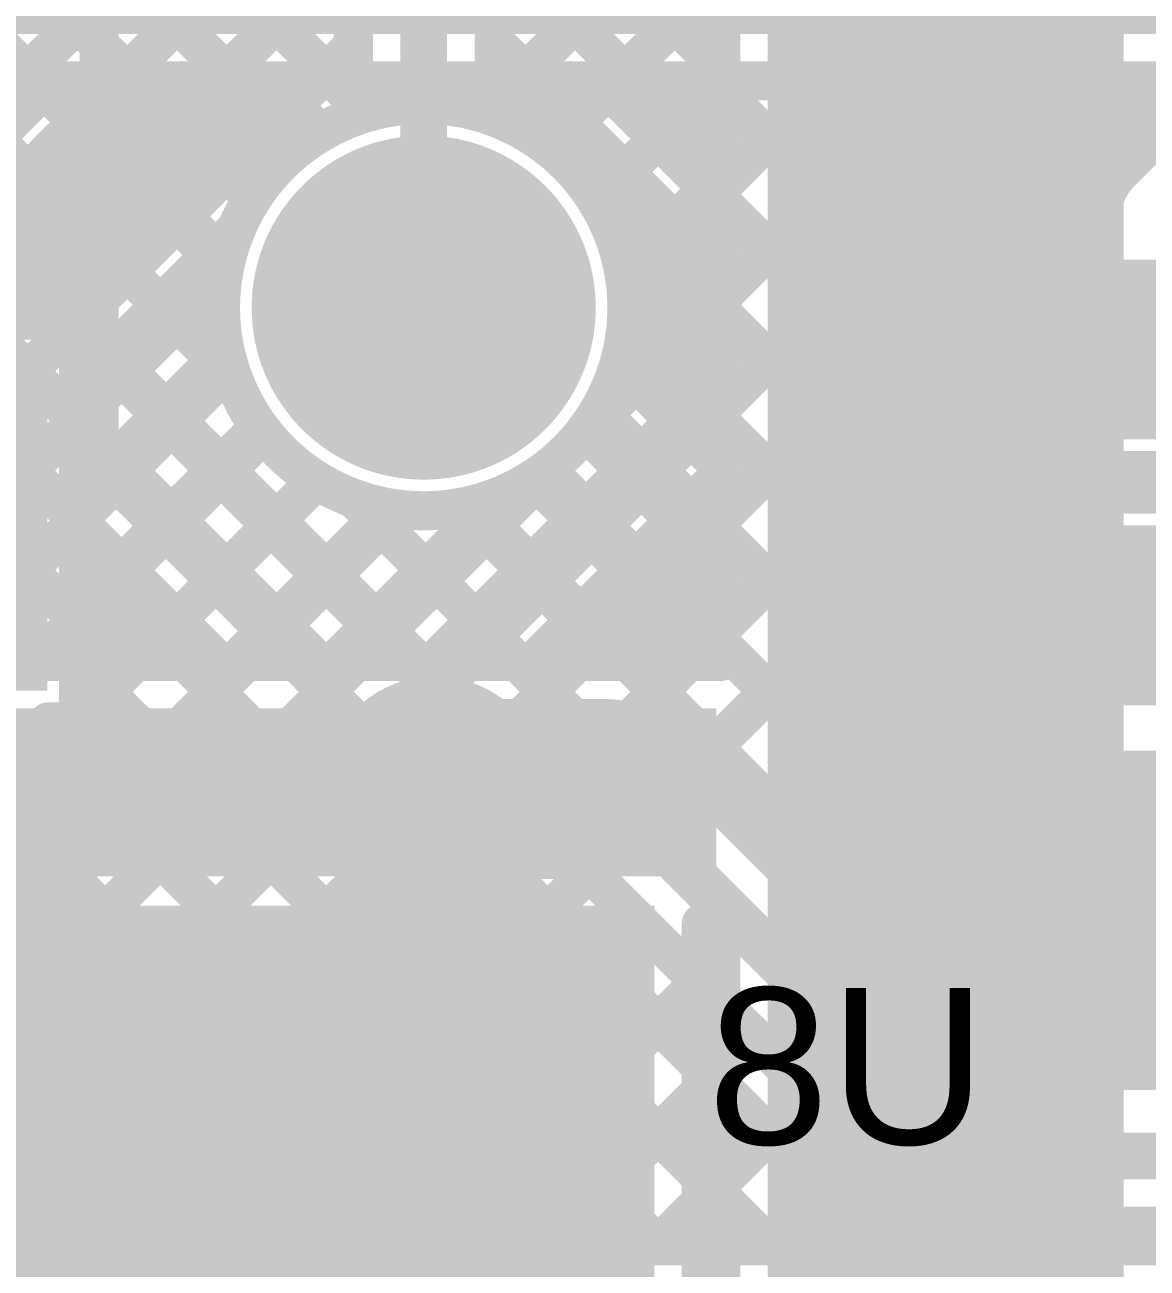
# Model space of a CAD drawing. Header units: millimetres. Extents: x -0.33 to 3.26, y -0.12 to 2.83.
# Drawn here: x 0.209 to 0.496, y 1.1023 to 1.4203 of the extents above; entities that cross this region are included whole.
import ezdxf

# ---------------------------------------------------------------- set-up
doc = ezdxf.new("R2010")
doc.units = ezdxf.units.MM
doc.header["$MEASUREMENT"] = 0
for name, color, linetype in [('BottomLayer', 5, 'Continuous'), ('BottomOverlay', 54, 'Continuous'), ('BottomPaste', 16, 'Continuous'), ('BottomSolder', 6, 'Continuous'), ('MultiLayer', 9, 'Continuous'), ('PadHoleLayer', 156, 'Continuous'), ('TopLayer', 1, 'Continuous'), ('TopOverlay', 2, 'Continuous'), ('TopSolder', 216, 'Continuous'), ('ViaHoleLayer', 16, 'Continuous')]:
    doc.layers.add(name, color=color, linetype=linetype)
doc.styles.add('Arial', font='', dxfattribs={"height": 0.2})
doc.styles.get('Arial').set_extended_font_data('Arial')

# ---------------------------------------------------------------- blocks, each defined once
blk = doc.blocks.new('PS2801C_1_F3_A_B_4')
at = {"layer": 'BottomLayer'}
for points in [[(-0.03937, 0.06772), (0.03937, 0.06772), (0.03937, 0.03228), (-0.03937, 0.03228)], [(0.23622, 0.06772), (0.31496, 0.06772), (0.31496, 0.03228), (0.23622, 0.03228)], [(-0.03937, 0.01772), (0.03937, 0.01772), (0.03937, -0.01772), (-0.03937, -0.01772)], [(0.23622, 0.01772), (0.31496, 0.01772), (0.31496, -0.01772), (0.23622, -0.01772)]]:
    blk.add_hatch(color=5, dxfattribs=at).paths.add_polyline_path(points)
at = {"layer": 'BottomPaste'}
for points in [[(-0.03937, 0.06772), (0.03937, 0.06772), (0.03937, 0.03228), (-0.03937, 0.03228)], [(0.23622, 0.06772), (0.31496, 0.06772), (0.31496, 0.03228), (0.23622, 0.03228)], [(-0.03937, 0.01772), (0.03937, 0.01772), (0.03937, -0.01772), (-0.03937, -0.01772)], [(0.23622, 0.01772), (0.31496, 0.01772), (0.31496, -0.01772), (0.23622, -0.01772)]]:
    blk.add_hatch(color=16, dxfattribs=at).paths.add_polyline_path(points)
at = {"layer": 'BottomSolder'}
for points in [[(-0.04337, 0.07172), (0.04337, 0.07172), (0.04337, 0.02828), (-0.04337, 0.02828)], [(0.23222, 0.07172), (0.31896, 0.07172), (0.31896, 0.02828), (0.23222, 0.02828)], [(-0.04337, 0.02172), (0.04337, 0.02172), (0.04337, -0.02172), (-0.04337, -0.02172)], [(0.23222, 0.02172), (0.31896, 0.02172), (0.31896, -0.02172), (0.23222, -0.02172)]]:
    blk.add_hatch(color=6, dxfattribs=at).paths.add_polyline_path(points)
at = {"layer": 'BottomOverlay', "const_width": 0.01}
for points in [[(0.259, 0.085), (0.017, 0.085)], [(0.259, -0.035), (0.017, -0.035)]]:
    blk.add_lwpolyline(points, dxfattribs=at)
at = {"layer": 'BottomOverlay'}
for points, const_width in [([(0.0145, 0.085, 1), (0.0195, 0.085, 1)], 0.005), ([(0.2565, 0.085, 1), (0.2615, 0.085, 1)], 0.005), ([(-0.01993, -0.038, 1), (-0.03407, -0.038, 1)], 0.01575), ([(-0.03801, -0.038, 1), (-0.03013, -0.038, 1)], 0.00787), ([(-0.02387, -0.038, 1), (-0.01599, -0.038, 1)], 0.00787), ([(0.0145, -0.035, 1), (0.0195, -0.035, 1)], 0.005), ([(0.2565, -0.035, 1), (0.2615, -0.035, 1)], 0.005)]:
    blk.add_lwpolyline(points, format="xyb", close=True, dxfattribs=dict(at, const_width=const_width))
blk = doc.blocks.new('PS2801C_1_F3_A_B_6')
at = {"layer": 'BottomLayer'}
for points in [[(-0.03937, 0.06772), (0.03937, 0.06772), (0.03937, 0.03228), (-0.03937, 0.03228)], [(0.23622, 0.06772), (0.31496, 0.06772), (0.31496, 0.03228), (0.23622, 0.03228)], [(-0.03937, 0.01772), (0.03937, 0.01772), (0.03937, -0.01772), (-0.03937, -0.01772)], [(0.23622, 0.01772), (0.31496, 0.01772), (0.31496, -0.01772), (0.23622, -0.01772)]]:
    blk.add_hatch(color=5, dxfattribs=at).paths.add_polyline_path(points)
at = {"layer": 'BottomPaste'}
for points in [[(-0.03937, 0.06772), (0.03937, 0.06772), (0.03937, 0.03228), (-0.03937, 0.03228)], [(0.23622, 0.06772), (0.31496, 0.06772), (0.31496, 0.03228), (0.23622, 0.03228)], [(-0.03937, 0.01772), (0.03937, 0.01772), (0.03937, -0.01772), (-0.03937, -0.01772)], [(0.23622, 0.01772), (0.31496, 0.01772), (0.31496, -0.01772), (0.23622, -0.01772)]]:
    blk.add_hatch(color=16, dxfattribs=at).paths.add_polyline_path(points)
at = {"layer": 'BottomSolder'}
for points in [[(-0.04337, 0.07172), (0.04337, 0.07172), (0.04337, 0.02828), (-0.04337, 0.02828)], [(0.23222, 0.07172), (0.31896, 0.07172), (0.31896, 0.02828), (0.23222, 0.02828)], [(-0.04337, 0.02172), (0.04337, 0.02172), (0.04337, -0.02172), (-0.04337, -0.02172)], [(0.23222, 0.02172), (0.31896, 0.02172), (0.31896, -0.02172), (0.23222, -0.02172)]]:
    blk.add_hatch(color=6, dxfattribs=at).paths.add_polyline_path(points)
at = {"layer": 'BottomOverlay', "const_width": 0.01}
for points in [[(0.017, 0.085), (0.259, 0.085)], [(0.017, -0.035), (0.259, -0.035)]]:
    blk.add_lwpolyline(points, dxfattribs=at)
at = {"layer": 'BottomOverlay'}
for points, const_width in [([(0.0145, 0.085, 1), (0.0195, 0.085, 1)], 0.005), ([(0.2565, 0.085, 1), (0.2615, 0.085, 1)], 0.005), ([(-0.01993, -0.038, 1), (-0.03407, -0.038, 1)], 0.01575), ([(-0.03801, -0.038, 1), (-0.03013, -0.038, 1)], 0.00787), ([(-0.02387, -0.038, 1), (-0.01599, -0.038, 1)], 0.00787), ([(0.0145, -0.035, 1), (0.0195, -0.035, 1)], 0.005), ([(0.2565, -0.035, 1), (0.2615, -0.035, 1)], 0.005)]:
    blk.add_lwpolyline(points, format="xyb", close=True, dxfattribs=dict(at, const_width=const_width))
blk = doc.blocks.new('R__0603_B_33')
at = {"layer": 'BottomLayer'}
for points in [[(-0.015, 0.0175), (-0.015, -0.0175), (-0.045, -0.0175), (-0.045, 0.0175)], [(0.045, 0.0175), (0.045, -0.0175), (0.015, -0.0175), (0.015, 0.0175)]]:
    blk.add_hatch(color=5, dxfattribs=at).paths.add_polyline_path(points)
at = {"layer": 'BottomPaste'}
for points in [[(-0.015, 0.0175), (-0.015, -0.0175), (-0.045, -0.0175), (-0.045, 0.0175)], [(0.045, 0.0175), (0.045, -0.0175), (0.015, -0.0175), (0.015, 0.0175)]]:
    blk.add_hatch(color=16, dxfattribs=at).paths.add_polyline_path(points)
at = {"layer": 'BottomSolder'}
for points in [[(-0.011, 0.0215), (-0.011, -0.0215), (-0.049, -0.0215), (-0.049, 0.0215)], [(0.049, 0.0215), (0.049, -0.0215), (0.011, -0.0215), (0.011, 0.0215)]]:
    blk.add_hatch(color=6, dxfattribs=at).paths.add_polyline_path(points)
at = {"layer": 'BottomOverlay', "const_width": 0.01}
for points in [[(0.052, 0.024), (-0.052, 0.024)], [(-0.052, -0.024), (-0.052, 0.024)], [(0.052, -0.024), (0.052, 0.024)], [(0.052, -0.024), (-0.052, -0.024)]]:
    blk.add_lwpolyline(points, dxfattribs=at)
at = {"layer": 'BottomOverlay', "const_width": 0.005}
for points in [[(-0.0545, 0.024, 1), (-0.0495, 0.024, 1)], [(-0.0545, 0.024, 1), (-0.0495, 0.024, 1)], [(0.0495, 0.024, 1), (0.0545, 0.024, 1)], [(0.0495, 0.024, 1), (0.0545, 0.024, 1)], [(-0.0545, -0.024, 1), (-0.0495, -0.024, 1)], [(-0.0545, -0.024, 1), (-0.0495, -0.024, 1)], [(0.0495, -0.024, 1), (0.0545, -0.024, 1)], [(0.0495, -0.024, 1), (0.0545, -0.024, 1)]]:
    blk.add_lwpolyline(points, format="xyb", close=True, dxfattribs=at)
blk = doc.blocks.new('R__0402_B_37')
at = {"layer": 'BottomLayer'}
for points in [[(-0.0095, 0.0125), (-0.0095, -0.0125), (-0.0275, -0.0125), (-0.0275, 0.0125)], [(0.0275, 0.0125), (0.0275, -0.0125), (0.0095, -0.0125), (0.0095, 0.0125)]]:
    blk.add_hatch(color=5, dxfattribs=at).paths.add_polyline_path(points)
at = {"layer": 'BottomPaste'}
for points in [[(-0.0095, 0.0125), (-0.0095, -0.0125), (-0.0275, -0.0125), (-0.0275, 0.0125)], [(0.0275, 0.0125), (0.0275, -0.0125), (0.0095, -0.0125), (0.0095, 0.0125)]]:
    blk.add_hatch(color=16, dxfattribs=at).paths.add_polyline_path(points)
at = {"layer": 'BottomSolder'}
for points in [[(-0.0055, 0.0165), (-0.0055, -0.0165), (-0.0315, -0.0165), (-0.0315, 0.0165)], [(0.0315, 0.0165), (0.0315, -0.0165), (0.0055, -0.0165), (0.0055, 0.0165)]]:
    blk.add_hatch(color=6, dxfattribs=at).paths.add_polyline_path(points)
at = {"layer": 'BottomOverlay', "const_width": 0.01}
for points in [[(-0.034, 0.019), (0.034, 0.019)], [(-0.034, 0.019), (-0.034, -0.019)], [(0.034, 0.019), (0.034, -0.019)], [(-0.034, -0.019), (0.034, -0.019)]]:
    blk.add_lwpolyline(points, dxfattribs=at)
at = {"layer": 'BottomOverlay', "const_width": 0.005}
for points in [[(-0.0365, 0.019, 1), (-0.0315, 0.019, 1)], [(-0.0365, 0.019, 1), (-0.0315, 0.019, 1)], [(0.0315, 0.019, 1), (0.0365, 0.019, 1)], [(0.0315, 0.019, 1), (0.0365, 0.019, 1)], [(-0.0365, -0.019, 1), (-0.0315, -0.019, 1)], [(-0.0365, -0.019, 1), (-0.0315, -0.019, 1)], [(0.0315, -0.019, 1), (0.0365, -0.019, 1)], [(0.0315, -0.019, 1), (0.0365, -0.019, 1)]]:
    blk.add_lwpolyline(points, format="xyb", close=True, dxfattribs=at)
blk = doc.blocks.new('R__0603_B_38')
at = {"layer": 'BottomLayer'}
for points in [[(-0.015, 0.0175), (-0.015, -0.0175), (-0.045, -0.0175), (-0.045, 0.0175)], [(0.045, 0.0175), (0.045, -0.0175), (0.015, -0.0175), (0.015, 0.0175)]]:
    blk.add_hatch(color=5, dxfattribs=at).paths.add_polyline_path(points)
at = {"layer": 'BottomPaste'}
for points in [[(-0.015, 0.0175), (-0.015, -0.0175), (-0.045, -0.0175), (-0.045, 0.0175)], [(0.045, 0.0175), (0.045, -0.0175), (0.015, -0.0175), (0.015, 0.0175)]]:
    blk.add_hatch(color=16, dxfattribs=at).paths.add_polyline_path(points)
at = {"layer": 'BottomSolder'}
for points in [[(-0.011, 0.0215), (-0.011, -0.0215), (-0.049, -0.0215), (-0.049, 0.0215)], [(0.049, 0.0215), (0.049, -0.0215), (0.011, -0.0215), (0.011, 0.0215)]]:
    blk.add_hatch(color=6, dxfattribs=at).paths.add_polyline_path(points)
at = {"layer": 'BottomOverlay', "const_width": 0.01}
for points in [[(-0.052, 0.024), (0.052, 0.024)], [(-0.052, 0.024), (-0.052, -0.024)], [(0.052, 0.024), (0.052, -0.024)], [(-0.052, -0.024), (0.052, -0.024)]]:
    blk.add_lwpolyline(points, dxfattribs=at)
at = {"layer": 'BottomOverlay', "const_width": 0.005}
for points in [[(-0.0545, 0.024, 1), (-0.0495, 0.024, 1)], [(-0.0545, 0.024, 1), (-0.0495, 0.024, 1)], [(0.0495, 0.024, 1), (0.0545, 0.024, 1)], [(0.0495, 0.024, 1), (0.0545, 0.024, 1)], [(-0.0545, -0.024, 1), (-0.0495, -0.024, 1)], [(-0.0545, -0.024, 1), (-0.0495, -0.024, 1)], [(0.0495, -0.024, 1), (0.0545, -0.024, 1)], [(0.0495, -0.024, 1), (0.0545, -0.024, 1)]]:
    blk.add_lwpolyline(points, format="xyb", close=True, dxfattribs=at)
blk = doc.blocks.new('T________B_____12_P___95')
at = {"layer": 'BottomLayer'}
h = blk.add_hatch(color=5, dxfattribs=at)
edge = h.paths.add_edge_path()
edge.add_arc((1, 0), 0.04, 0, 360)
h = blk.add_hatch(color=5, dxfattribs=at)
edge = h.paths.add_edge_path()
edge.add_arc((1.2, 0), 0.04, 0, 360)
at = {"layer": 'BottomSolder'}
h = blk.add_hatch(color=6, dxfattribs=at)
edge = h.paths.add_edge_path()
edge.add_arc((1, 0), 0.044, 0, 360)
h = blk.add_hatch(color=6, dxfattribs=at)
edge = h.paths.add_edge_path()
edge.add_arc((1.2, 0), 0.044, 0, 360)
at = {"layer": 'MultiLayer'}
h = blk.add_hatch(color=9, dxfattribs=at)
edge = h.paths.add_edge_path()
edge.add_arc((1, 0), 0.04, 0, 360)
h = blk.add_hatch(color=9, dxfattribs=at)
edge = h.paths.add_edge_path()
edge.add_arc((1.2, 0), 0.04, 0, 360)
at = {"layer": 'PadHoleLayer'}
h = blk.add_hatch(color=156, dxfattribs=at)
edge = h.paths.add_edge_path()
edge.add_arc((1, 0), 0.0275, 0, 360)
h = blk.add_hatch(color=156, dxfattribs=at)
edge = h.paths.add_edge_path()
edge.add_arc((1.2, 0), 0.0275, 0, 360)
at = {"layer": 'TopLayer'}
h = blk.add_hatch(color=1, dxfattribs=at)
edge = h.paths.add_edge_path()
edge.add_arc((1, 0), 0.04, 0, 360)
h = blk.add_hatch(color=1, dxfattribs=at)
edge = h.paths.add_edge_path()
edge.add_arc((1.2, 0), 0.04, 0, 360)
at = {"layer": 'TopSolder'}
h = blk.add_hatch(color=216, dxfattribs=at)
edge = h.paths.add_edge_path()
edge.add_arc((1, 0), 0.044, 0, 360)
h = blk.add_hatch(color=216, dxfattribs=at)
edge = h.paths.add_edge_path()
edge.add_arc((1.2, 0), 0.044, 0, 360)
at = {"layer": 'TopOverlay', "const_width": 0.01}
blk.add_lwpolyline([(-0.105, -0.162), (2.325, -0.162)], dxfattribs=at)

msp = doc.modelspace()

# ---------------------------------------------------------------- hatches: boundary and pattern name
at = {"layer": 'BottomLayer'}
h = msp.add_hatch(color=5, dxfattribs=at)
edge = h.paths.add_edge_path()
edge.add_arc((0.31389, 1.22489), 0.01181, 0, 360)
at = {"layer": 'TopLayer'}
for points in [[(0.399, -0.092), (0.49, -0.092), (0.49, 2.286), (0.399, 2.286)], [(0.02087, 1.2025), (0.38587, 1.2025), (0.38587, 1.2455), (0.02087, 1.2455)], [(0.023, 1.1), (0.37, 1.1), (0.37, 1.195), (0.023, 1.195)]]:
    msp.add_hatch(color=1, dxfattribs=at).paths.add_polyline_path(points)
h = msp.add_hatch(color=1, dxfattribs=at)
edge = h.paths.add_edge_path()
edge.add_arc((0.31389, 1.22489), 0.01181, 0, 360)
at = {"layer": 'ViaHoleLayer'}
h = msp.add_hatch(color=16, dxfattribs=at)
edge = h.paths.add_edge_path()
edge.add_arc((0.31389, 1.22489), 0.00591, 0, 360)

# ---------------------------------------------------------------- linework, layer by layer
at = {"layer": 'BottomLayer'}
for points, const_width in [([(-0.08, 1.67238), (0.26212, 1.33026)], 0.01), ([(-0.08, 1.64409), (0.21931, 1.34478)], 0.01), ([(0.201, 1.424), (0.5149, 1.424)], 0.012), ([(-0.08, 1.10994), (0.21606, 1.406)], 0.01), ([(0.18313, 1.34478), (0.24434, 1.406)], 0.01), ([(0.201, 1.406), (0.49953, 1.406)], 0.01), ([(0.21141, 1.34478), (0.27263, 1.406)], 0.01), ([(0.21466, 1.406), (0.26045, 1.36021)], 0.01), ([(0.24295, 1.406), (0.26955, 1.3794)], 0.01), ([(0.27123, 1.406), (0.28449, 1.39274)], 0.01), ([(0.29085, 1.39594), (0.30091, 1.406)], 0.01), ([(0.29952, 1.406), (0.30578, 1.39974)], 0.01), ([(0.31331, 1.2487), (0.47062, 1.406)], 0.01), ([(0.32202, 1.39882), (0.3292, 1.406)], 0.01), ([(0.3278, 1.406), (0.47262, 1.26118)], 0.01), ([(0.33579, 1.24289), (0.4989, 1.406)], 0.01), ([(0.34156, 1.39008), (0.35748, 1.406)], 0.01), ([(0.35041, 1.31408), (0.44233, 1.406)], 0.01), ([(0.35518, 1.37542), (0.38577, 1.406)], 0.01), ([(0.35608, 1.406), (0.47262, 1.28946)], 0.01), ([(0.36259, 1.35454), (0.41405, 1.406)], 0.01), ([(0.38437, 1.406), (0.47262, 1.31775)], 0.01), ([(0.41265, 1.406), (0.47262, 1.34603)], 0.01), ([(0.44094, 1.406), (0.48412, 1.36282)], 0.01), ([(0.46922, 1.406), (0.49088, 1.38434)], 0.01), ([(0.49751, 1.406), (0.50502, 1.39848)], 0.01), ([(0.48942, 1.38287), (0.50791, 1.40137)], 0.01), ([(0.48412, 1.36029), (0.48412, 1.37012)], 0.01), ([(0.22272, 1.3278), (0.26306, 1.36815)], 0.01), ([(0.48147, 1.36029), (0.48412, 1.36294)], 0.01), ([(0.47262, 1.36029), (0.48412, 1.36029)], 0.01), ([(0.47262, 1.30629), (0.47262, 1.36029)], 0.01), ([(0.36319, 1.242), (0.47262, 1.35144)], 0.01), ([(0.16328, 1.34478), (0.22272, 1.34478)], 0.01), ([(0.21931, 1.34478), (0.22272, 1.34138)], 0.01), ([(0.22272, 1.24204), (0.22272, 1.34478)], 0.01), ([(0.22272, 1.34138), (0.31544, 1.24865)], 0.01), ([(0.36274, 1.34278), (0.47241, 1.23311)], 0.01), ([(0.22272, 1.29952), (0.26018, 1.33698)], 0.01), ([(0.35574, 1.32149), (0.47241, 1.20483)], 0.01), ([(0.37871, 1.22924), (0.47262, 1.32315)], 0.01), ([(0.22272, 1.27124), (0.26892, 1.31744)], 0.01), ([(0.22272, 1.31309), (0.29563, 1.24018)], 0.01), ([(0.2225, 1.18617), (0.34492, 1.30859)], 0.01), ([(0.3424, 1.30655), (0.47241, 1.17654)], 0.01), ([(0.47262, 1.30629), (0.53162, 1.30629)], 0.01), ([(0.47804, 1.30029), (0.48404, 1.30629)], 0.01), ([(0.48408, 1.30629), (0.49008, 1.30029)], 0.01), ([(0.22272, 1.24295), (0.28358, 1.30382)], 0.01), ([(0.29326, 1.29912), (0.34949, 1.24289)], 0.01), ([(0.47262, 1.30029), (0.53162, 1.30029)], 0.01), ([(0.47262, 1.29487), (0.47804, 1.30029)], 0.01), ([(0.47262, 1.24629), (0.47262, 1.30029)], 0.01), ([(0.2225, 1.21445), (0.30446, 1.29641)], 0.01), ([(0.32321, 1.29745), (0.47166, 1.149)], 0.01), ([(0.39285, 1.2151), (0.47262, 1.29487)], 0.01), ([(0.22272, 1.28481), (0.292, 1.21552)], 0.01), ([(0.407, 1.20096), (0.47262, 1.26658)], 0.01), ([(0.22272, 1.25652), (0.28577, 1.19347)], 0.01), ([(0.47262, 1.24629), (0.48412, 1.24629)], 0.01), ([(0.47698, 1.24266), (0.48061, 1.24629)], 0.01), ([(0.48412, 1.24266), (0.48412, 1.24629)], 0.01), ([(0.215, 1.24204), (0.22272, 1.24204)], 0.01), ([(0.215, 1.239), (0.215, 1.24204)], 0.01), ([(0.21877, 1.239), (0.2218, 1.24204)], 0.01), ([(0.32948, 1.24289), (0.3576, 1.24289)], 0.01), ([(0.47241, 1.24266), (0.48412, 1.24266)], 0.01), ([(0.47241, 1.23808), (0.47698, 1.24266)], 0.01), ([(0.47241, 1.149), (0.47241, 1.24266)], 0.01), ([(0.215, 1.239), (0.2225, 1.239)], 0.01), ([(0.2225, 1.185), (0.2225, 1.239)], 0.01), ([(0.37036, 1.2376), (0.45895, 1.149)], 0.01), ([(0.42114, 1.18681), (0.47241, 1.23808)], 0.01), ([(0.2225, 1.22846), (0.27043, 1.18053)], 0.01), ([(0.31389, 1.22489), (0.3576, 1.22489)], 0.012), ([(0.3576, 1.22489), (0.4515, 1.131)], 0.012), ([(0.2225, 1.15788), (0.29009, 1.22547)], 0.01), ([(0.32918, 1.20663), (0.42781, 1.108)], 0.01), ([(0.32948, 1.20689), (0.35015, 1.20689)], 0.01), ([(0.35015, 1.20689), (0.43875, 1.1183)], 0.01), ([(0.43528, 1.17267), (0.47241, 1.2098)], 0.01), ([(0.28707, 1.19417), (0.29912, 1.20622)], 0.01), ([(0.32034, 1.19915), (0.32504, 1.20385)], 0.01), ([(0.34038, 1.19091), (0.35326, 1.20379)], 0.01), ([(0.30452, 1.203), (0.30763, 1.19989)], 0.01), ([(0.2225, 1.20017), (0.26087, 1.16181)], 0.01), ([(0.3544, 1.17664), (0.3674, 1.18964)], 0.01), ([(0.1635, 1.185), (0.2225, 1.185)], 0.01), ([(0.20939, 1.185), (0.21539, 1.179)], 0.01), ([(0.21533, 1.179), (0.22133, 1.185)], 0.01), ([(0.44942, 1.15853), (0.47241, 1.18151)], 0.01), ([(0.1635, 1.179), (0.2225, 1.179)], 0.01), ([(0.2225, 1.14796), (0.2225, 1.179)], 0.01), ([(0.36233, 1.15629), (0.38154, 1.1755)], 0.01), ([(0.2225, 1.17189), (0.26113, 1.13325)], 0.01), ([(0.23168, 1.13878), (0.26483, 1.17193)], 0.01), ([(0.35562, 1.12129), (0.39568, 1.16136)], 0.01), ([(0.193, 1.152), (0.255, 1.09)], 0.012), ([(0.46818, 1.149), (0.47241, 1.15323)], 0.01), ([(0.2225, 1.14796), (0.26246, 1.108)], 0.01), ([(0.37061, 1.108), (0.40982, 1.14722)], 0.01), ([(0.45895, 1.149), (0.47241, 1.149)], 0.01), ([(0.36289, 1.14463), (0.39953, 1.108)], 0.01), ([(0.24582, 1.12463), (0.25985, 1.13866)], 0.01), ([(0.39889, 1.108), (0.42397, 1.13307)], 0.01), ([(0.4515, 1.131), (0.603, 1.131)], 0.012), ([(0.35647, 1.12277), (0.37124, 1.108)], 0.01), ([(0.25996, 1.11049), (0.26809, 1.11862)], 0.01), ([(0.42718, 1.108), (0.43811, 1.11893)], 0.01), ([(0.45109, 1.113), (0.45609, 1.108)], 0.01), ([(0.4515, 1.113), (0.603, 1.113)], 0.01), ([(0.45546, 1.108), (0.46046, 1.113)], 0.01), ([(0.47938, 1.113), (0.48438, 1.108)], 0.01), ([(0.48375, 1.108), (0.48875, 1.113)], 0.01), ([(0.26246, 1.108), (0.27777, 1.108)], 0.01), ([(0.34423, 1.108), (0.95808, 1.108)], 0.01), ([(0.192, 1.09169), (0.21031, 1.09169)], 0.025), ([(0.21031, 1.09169), (0.247, 1.055)], 0.025)]:
    msp.add_lwpolyline(points, dxfattribs=dict(at, const_width=const_width))
for points, const_width in [([(0.21216, 1.406, 1), (0.21716, 1.406, 1)], 0.005), ([(0.21356, 1.406, 1), (0.21856, 1.406, 1)], 0.005), ([(0.24045, 1.406, 1), (0.24545, 1.406, 1)], 0.005), ([(0.24184, 1.406, 1), (0.24684, 1.406, 1)], 0.005), ([(0.26873, 1.406, 1), (0.27373, 1.406, 1)], 0.005), ([(0.27013, 1.406, 1), (0.27513, 1.406, 1)], 0.005), ([(0.29702, 1.406, 1), (0.30202, 1.406, 1)], 0.005), ([(0.29841, 1.406, 1), (0.30341, 1.406, 1)], 0.005), ([(0.3253, 1.406, 1), (0.3303, 1.406, 1)], 0.005), ([(0.3267, 1.406, 1), (0.3317, 1.406, 1)], 0.005), ([(0.35358, 1.406, 1), (0.35858, 1.406, 1)], 0.005), ([(0.35498, 1.406, 1), (0.35998, 1.406, 1)], 0.005), ([(0.38187, 1.406, 1), (0.38687, 1.406, 1)], 0.005), ([(0.38327, 1.406, 1), (0.38827, 1.406, 1)], 0.005), ([(0.41015, 1.406, 1), (0.41515, 1.406, 1)], 0.005), ([(0.41155, 1.406, 1), (0.41655, 1.406, 1)], 0.005), ([(0.43844, 1.406, 1), (0.44344, 1.406, 1)], 0.005), ([(0.43983, 1.406, 1), (0.44483, 1.406, 1)], 0.005), ([(0.46672, 1.406, 1), (0.47172, 1.406, 1)], 0.005), ([(0.46812, 1.406, 1), (0.47312, 1.406, 1)], 0.005), ([(0.49501, 1.406, 1), (0.50001, 1.406, 1)], 0.005), ([(0.4964, 1.406, 1), (0.5014, 1.406, 1)], 0.005), ([(0.49703, 1.406, 1), (0.50203, 1.406, 1)], 0.005), ([(0.49703, 1.406, 1), (0.50203, 1.406, 1)], 0.005), ([(0.363, 1.348, 1), (0.259, 1.348, 1)], 0.01), ([(0.30328, 1.39974, 1), (0.30828, 1.39974, 1)], 0.005), ([(0.31952, 1.39882, 1), (0.32452, 1.39882, 1)], 0.005), ([(0.28835, 1.39594, 1), (0.29335, 1.39594, 1)], 0.005), ([(0.28199, 1.39274, 1), (0.28699, 1.39274, 1)], 0.005), ([(0.33906, 1.39008, 1), (0.34406, 1.39008, 1)], 0.005), ([(0.48689, 1.38285, 1), (0.49189, 1.38285, 1)], 0.005), ([(0.48692, 1.38287, 1), (0.49192, 1.38287, 1)], 0.005), ([(0.48692, 1.38287, 1), (0.49192, 1.38287, 1)], 0.005), ([(0.48838, 1.38434, 1), (0.49338, 1.38434, 1)], 0.005), ([(0.26705, 1.3794, 1), (0.27205, 1.3794, 1)], 0.005), ([(0.35268, 1.37542, 1), (0.35768, 1.37542, 1)], 0.005), ([(0.48162, 1.37012, 1), (0.48662, 1.37012, 1)], 0.005), ([(0.48162, 1.37012, 1), (0.48662, 1.37012, 1)], 0.005), ([(0.48162, 1.37012, 1), (0.48662, 1.37012, 1)], 0.005), ([(0.26056, 1.36815, 1), (0.26556, 1.36815, 1)], 0.005), ([(0.48162, 1.36294, 1), (0.48662, 1.36294, 1)], 0.005), ([(0.48162, 1.36282, 1), (0.48662, 1.36282, 1)], 0.005), ([(0.25795, 1.36021, 1), (0.26295, 1.36021, 1)], 0.005), ([(0.47012, 1.36029, 1), (0.47512, 1.36029, 1)], 0.005), ([(0.47012, 1.36029, 1), (0.47512, 1.36029, 1)], 0.005), ([(0.47897, 1.36029, 1), (0.48397, 1.36029, 1)], 0.005), ([(0.48162, 1.36029, 1), (0.48662, 1.36029, 1)], 0.005), ([(0.48162, 1.36029, 1), (0.48662, 1.36029, 1)], 0.005), ([(0.36009, 1.35454, 1), (0.36509, 1.35454, 1)], 0.005), ([(0.47012, 1.35144, 1), (0.47512, 1.35144, 1)], 0.005), ([(0.2565, 1.348, 1), (0.2615, 1.348, 1)], 0.005), ([(0.3605, 1.348, 1), (0.3655, 1.348, 1)], 0.005), ([(0.20891, 1.34478, 1), (0.21391, 1.34478, 1)], 0.005), ([(0.21681, 1.34478, 1), (0.22181, 1.34478, 1)], 0.005), ([(0.21681, 1.34478, 1), (0.22181, 1.34478, 1)], 0.005), ([(0.22022, 1.34478, 1), (0.22522, 1.34478, 1)], 0.005), ([(0.22022, 1.34478, 1), (0.22522, 1.34478, 1)], 0.005), ([(0.47012, 1.34603, 1), (0.47512, 1.34603, 1)], 0.005), ([(0.22022, 1.34138, 1), (0.22522, 1.34138, 1)], 0.005), ([(0.22022, 1.34138, 1), (0.22522, 1.34138, 1)], 0.005), ([(0.36024, 1.34278, 1), (0.36524, 1.34278, 1)], 0.005), ([(0.25768, 1.33698, 1), (0.26268, 1.33698, 1)], 0.005), ([(0.22022, 1.3278, 1), (0.22522, 1.3278, 1)], 0.005), ([(0.25962, 1.33026, 1), (0.26462, 1.33026, 1)], 0.005), ([(0.35324, 1.32149, 1), (0.35824, 1.32149, 1)], 0.005), ([(0.47012, 1.32315, 1), (0.47512, 1.32315, 1)], 0.005), ([(0.26642, 1.31744, 1), (0.27142, 1.31744, 1)], 0.005), ([(0.47012, 1.31775, 1), (0.47512, 1.31775, 1)], 0.005), ([(0.22022, 1.31309, 1), (0.22522, 1.31309, 1)], 0.005), ([(0.34791, 1.31408, 1), (0.35291, 1.31408, 1)], 0.005), ([(0.34242, 1.30859, 1), (0.34742, 1.30859, 1)], 0.005), ([(0.3399, 1.30655, 1), (0.3449, 1.30655, 1)], 0.005), ([(0.47012, 1.30629, 1), (0.47512, 1.30629, 1)], 0.005), ([(0.47012, 1.30629, 1), (0.47512, 1.30629, 1)], 0.005), ([(0.48154, 1.30629, 1), (0.48654, 1.30629, 1)], 0.005), ([(0.48158, 1.30629, 1), (0.48658, 1.30629, 1)], 0.005), ([(0.28108, 1.30382, 1), (0.28608, 1.30382, 1)], 0.005), ([(0.22022, 1.29952, 1), (0.22522, 1.29952, 1)], 0.005), ([(0.29076, 1.29912, 1), (0.29576, 1.29912, 1)], 0.005), ([(0.47012, 1.30029, 1), (0.47512, 1.30029, 1)], 0.005), ([(0.47012, 1.30029, 1), (0.47512, 1.30029, 1)], 0.005), ([(0.47554, 1.30029, 1), (0.48054, 1.30029, 1)], 0.005), ([(0.47554, 1.30029, 1), (0.48054, 1.30029, 1)], 0.005), ([(0.48758, 1.30029, 1), (0.49258, 1.30029, 1)], 0.005), ([(0.30196, 1.29641, 1), (0.30696, 1.29641, 1)], 0.005), ([(0.32071, 1.29745, 1), (0.32571, 1.29745, 1)], 0.005), ([(0.47012, 1.29487, 1), (0.47512, 1.29487, 1)], 0.005), ([(0.47012, 1.29487, 1), (0.47512, 1.29487, 1)], 0.005), ([(0.47012, 1.28946, 1), (0.47512, 1.28946, 1)], 0.005), ([(0.22022, 1.28481, 1), (0.22522, 1.28481, 1)], 0.005), ([(0.22022, 1.27124, 1), (0.22522, 1.27124, 1)], 0.005), ([(0.47012, 1.26658, 1), (0.47512, 1.26658, 1)], 0.005), ([(0.47012, 1.26118, 1), (0.47512, 1.26118, 1)], 0.005), ([(0.22022, 1.25652, 1), (0.22522, 1.25652, 1)], 0.005), ([(0.31081, 1.2487, 1), (0.31581, 1.2487, 1)], 0.005), ([(0.31294, 1.24865, 1), (0.31794, 1.24865, 1)], 0.005), ([(0.47012, 1.24629, 1), (0.47512, 1.24629, 1)], 0.005), ([(0.47012, 1.24629, 1), (0.47512, 1.24629, 1)], 0.005), ([(0.47811, 1.24629, 1), (0.48311, 1.24629, 1)], 0.005), ([(0.48162, 1.24629, 1), (0.48662, 1.24629, 1)], 0.005), ([(0.48162, 1.24629, 1), (0.48662, 1.24629, 1)], 0.005), ([(0.2125, 1.24204, 1), (0.2175, 1.24204, 1)], 0.005), ([(0.2125, 1.24204, 1), (0.2175, 1.24204, 1)], 0.005), ([(0.2193, 1.24204, 1), (0.2243, 1.24204, 1)], 0.005), ([(0.22022, 1.24295, 1), (0.22522, 1.24295, 1)], 0.005), ([(0.22022, 1.24204, 1), (0.22522, 1.24204, 1)], 0.005), ([(0.22022, 1.24204, 1), (0.22522, 1.24204, 1)], 0.005), ([(0.32698, 1.24289, 1), (0.33198, 1.24289, 1)], 0.005), ([(0.32698, 1.24289, 1), (0.33198, 1.24289, 1)], 0.005), ([(0.33329, 1.24289, 1), (0.33829, 1.24289, 1)], 0.005), ([(0.34699, 1.24289, 1), (0.35199, 1.24289, 1)], 0.005), ([(0.3551, 1.24289, 1), (0.3601, 1.24289, 1)], 0.005), ([(0.3551, 1.24289, 1), (0.3601, 1.24289, 1)], 0.005), ([(0.3551, 1.24289, 1), (0.3601, 1.24289, 1)], 0.005), ([(0.36069, 1.242, 1), (0.36569, 1.242, 1)], 0.005), ([(0.46991, 1.24266, 1), (0.47491, 1.24266, 1)], 0.005), ([(0.46991, 1.24266, 1), (0.47491, 1.24266, 1)], 0.005), ([(0.47448, 1.24266, 1), (0.47948, 1.24266, 1)], 0.005), ([(0.47448, 1.24266, 1), (0.47948, 1.24266, 1)], 0.005), ([(0.48162, 1.24266, 1), (0.48662, 1.24266, 1)], 0.005), ([(0.48162, 1.24266, 1), (0.48662, 1.24266, 1)], 0.005), ([(0.2125, 1.239, 1), (0.2175, 1.239, 1)], 0.005), ([(0.2125, 1.239, 1), (0.2175, 1.239, 1)], 0.005), ([(0.21627, 1.239, 1), (0.22127, 1.239, 1)], 0.005), ([(0.22, 1.239, 1), (0.225, 1.239, 1)], 0.005), ([(0.22, 1.239, 1), (0.225, 1.239, 1)], 0.005), ([(0.29313, 1.24018, 1), (0.29813, 1.24018, 1)], 0.005), ([(0.36783, 1.23762, 1), (0.37283, 1.23762, 1)], 0.005), ([(0.36786, 1.2376, 1), (0.37286, 1.2376, 1)], 0.005), ([(0.36786, 1.2376, 1), (0.37286, 1.2376, 1)], 0.005), ([(0.46991, 1.23808, 1), (0.47491, 1.23808, 1)], 0.005), ([(0.46991, 1.23808, 1), (0.47491, 1.23808, 1)], 0.005), ([(0.46991, 1.23311, 1), (0.47491, 1.23311, 1)], 0.005), ([(0.37621, 1.22924, 1), (0.38121, 1.22924, 1)], 0.005), ([(0.22, 1.22846, 1), (0.225, 1.22846, 1)], 0.005), ([(0.31089, 1.22489, 1), (0.31689, 1.22489, 1)], 0.006), ([(0.3546, 1.22489, 1), (0.3606, 1.22489, 1)], 0.006), ([(0.3546, 1.22489, 1), (0.3606, 1.22489, 1)], 0.006), ([(0.28759, 1.22547, 1), (0.29259, 1.22547, 1)], 0.005), ([(0.22, 1.21445, 1), (0.225, 1.21445, 1)], 0.005), ([(0.2895, 1.21552, 1), (0.2945, 1.21552, 1)], 0.005), ([(0.39035, 1.2151, 1), (0.39535, 1.2151, 1)], 0.005), ([(0.32668, 1.20663, 1), (0.33168, 1.20663, 1)], 0.005), ([(0.32698, 1.20689, 1), (0.33198, 1.20689, 1)], 0.005), ([(0.32698, 1.20689, 1), (0.33198, 1.20689, 1)], 0.005), ([(0.34765, 1.20689, 1), (0.35265, 1.20689, 1)], 0.005), ([(0.34765, 1.20689, 1), (0.35265, 1.20689, 1)], 0.005), ([(0.46991, 1.2098, 1), (0.47491, 1.2098, 1)], 0.005), ([(0.29662, 1.20622, 1), (0.30162, 1.20622, 1)], 0.005), ([(0.32254, 1.20385, 1), (0.32754, 1.20385, 1)], 0.005), ([(0.35076, 1.20379, 1), (0.35576, 1.20379, 1)], 0.005), ([(0.46991, 1.20483, 1), (0.47491, 1.20483, 1)], 0.005), ([(0.30202, 1.203, 1), (0.30702, 1.203, 1)], 0.005), ([(0.4045, 1.20096, 1), (0.4095, 1.20096, 1)], 0.005), ([(0.22, 1.20017, 1), (0.225, 1.20017, 1)], 0.005), ([(0.30513, 1.19989, 1), (0.31013, 1.19989, 1)], 0.005), ([(0.31784, 1.19915, 1), (0.32284, 1.19915, 1)], 0.005), ([(0.28457, 1.19417, 1), (0.28957, 1.19417, 1)], 0.005), ([(0.28327, 1.19347, 1), (0.28827, 1.19347, 1)], 0.005), ([(0.33788, 1.19091, 1), (0.34288, 1.19091, 1)], 0.005), ([(0.3649, 1.18964, 1), (0.3699, 1.18964, 1)], 0.005), ([(0.20689, 1.185, 1), (0.21189, 1.185, 1)], 0.005), ([(0.21883, 1.185, 1), (0.22383, 1.185, 1)], 0.005), ([(0.22, 1.18617, 1), (0.225, 1.18617, 1)], 0.005), ([(0.22, 1.185, 1), (0.225, 1.185, 1)], 0.005), ([(0.22, 1.185, 1), (0.225, 1.185, 1)], 0.005), ([(0.41864, 1.18681, 1), (0.42364, 1.18681, 1)], 0.005), ([(0.46991, 1.18151, 1), (0.47491, 1.18151, 1)], 0.005), ([(0.21283, 1.179, 1), (0.21783, 1.179, 1)], 0.005), ([(0.21289, 1.179, 1), (0.21789, 1.179, 1)], 0.005), ([(0.22, 1.179, 1), (0.225, 1.179, 1)], 0.005), ([(0.22, 1.179, 1), (0.225, 1.179, 1)], 0.005), ([(0.26793, 1.18053, 1), (0.27293, 1.18053, 1)], 0.005), ([(0.3519, 1.17664, 1), (0.3569, 1.17664, 1)], 0.005), ([(0.37904, 1.1755, 1), (0.38404, 1.1755, 1)], 0.005), ([(0.46991, 1.17654, 1), (0.47491, 1.17654, 1)], 0.005), ([(0.22, 1.17189, 1), (0.225, 1.17189, 1)], 0.005), ([(0.26233, 1.17193, 1), (0.26733, 1.17193, 1)], 0.005), ([(0.43278, 1.17267, 1), (0.43778, 1.17267, 1)], 0.005), ([(0.25837, 1.16181, 1), (0.26337, 1.16181, 1)], 0.005), ([(0.39318, 1.16136, 1), (0.39818, 1.16136, 1)], 0.005), ([(0.22, 1.15788, 1), (0.225, 1.15788, 1)], 0.005), ([(0.35983, 1.15629, 1), (0.36483, 1.15629, 1)], 0.005), ([(0.44692, 1.15853, 1), (0.45192, 1.15853, 1)], 0.005), ([(0.46991, 1.15323, 1), (0.47491, 1.15323, 1)], 0.005), ([(0.22, 1.14796, 1), (0.225, 1.14796, 1)], 0.005), ([(0.22, 1.14796, 1), (0.225, 1.14796, 1)], 0.005), ([(0.3605, 1.148, 1), (0.3655, 1.148, 1)], 0.005), ([(0.3605, 1.148, 1), (0.3655, 1.148, 1)], 0.005), ([(0.40732, 1.14722, 1), (0.41232, 1.14722, 1)], 0.005), ([(0.45645, 1.149, 1), (0.46145, 1.149, 1)], 0.005), ([(0.45645, 1.149, 1), (0.46145, 1.149, 1)], 0.005), ([(0.46568, 1.149, 1), (0.47068, 1.149, 1)], 0.005), ([(0.46916, 1.149, 1), (0.47416, 1.149, 1)], 0.005), ([(0.46991, 1.149, 1), (0.47491, 1.149, 1)], 0.005), ([(0.46991, 1.149, 1), (0.47491, 1.149, 1)], 0.005), ([(0.36039, 1.14463, 1), (0.36539, 1.14463, 1)], 0.005), ([(0.22918, 1.13878, 1), (0.23418, 1.13878, 1)], 0.005), ([(0.25735, 1.13866, 1), (0.26235, 1.13866, 1)], 0.005), ([(0.25863, 1.13325, 1), (0.26363, 1.13325, 1)], 0.005), ([(0.42147, 1.13307, 1), (0.42647, 1.13307, 1)], 0.005), ([(0.4485, 1.131, 1), (0.4545, 1.131, 1)], 0.006), ([(0.4485, 1.131, 1), (0.4545, 1.131, 1)], 0.006), ([(0.24332, 1.12463, 1), (0.24832, 1.12463, 1)], 0.005), ([(0.35312, 1.12129, 1), (0.35812, 1.12129, 1)], 0.005), ([(0.35397, 1.12277, 1), (0.35897, 1.12277, 1)], 0.005), ([(0.26559, 1.11862, 1), (0.27059, 1.11862, 1)], 0.005), ([(0.43561, 1.11893, 1), (0.44061, 1.11893, 1)], 0.005), ([(0.43625, 1.1183, 1), (0.44125, 1.1183, 1)], 0.005), ([(0.43625, 1.1183, 1), (0.44125, 1.1183, 1)], 0.005), ([(0.43627, 1.11827, 1), (0.44127, 1.11827, 1)], 0.005), ([(0.44859, 1.113, 1), (0.45359, 1.113, 1)], 0.005), ([(0.449, 1.113, 1), (0.454, 1.113, 1)], 0.005), ([(0.449, 1.113, 1), (0.454, 1.113, 1)], 0.005), ([(0.449, 1.113, 1), (0.454, 1.113, 1)], 0.005), ([(0.45796, 1.113, 1), (0.46296, 1.113, 1)], 0.005), ([(0.47688, 1.113, 1), (0.48188, 1.113, 1)], 0.005), ([(0.48625, 1.113, 1), (0.49125, 1.113, 1)], 0.005), ([(0.25746, 1.11049, 1), (0.26246, 1.11049, 1)], 0.005), ([(0.25996, 1.108, 1), (0.26496, 1.108, 1)], 0.005), ([(0.25996, 1.108, 1), (0.26496, 1.108, 1)], 0.005), ([(0.27527, 1.108, 1), (0.28027, 1.108, 1)], 0.005), ([(0.27527, 1.108, 1), (0.28027, 1.108, 1)], 0.005), ([(0.34173, 1.108, 1), (0.34673, 1.108, 1)], 0.005), ([(0.34173, 1.108, 1), (0.34673, 1.108, 1)], 0.005), ([(0.36811, 1.108, 1), (0.37311, 1.108, 1)], 0.005), ([(0.36874, 1.108, 1), (0.37374, 1.108, 1)], 0.005), ([(0.39639, 1.108, 1), (0.40139, 1.108, 1)], 0.005), ([(0.39703, 1.108, 1), (0.40203, 1.108, 1)], 0.005), ([(0.42468, 1.108, 1), (0.42968, 1.108, 1)], 0.005), ([(0.42531, 1.108, 1), (0.43031, 1.108, 1)], 0.005), ([(0.45296, 1.108, 1), (0.45796, 1.108, 1)], 0.005), ([(0.45359, 1.108, 1), (0.45859, 1.108, 1)], 0.005), ([(0.48125, 1.108, 1), (0.48625, 1.108, 1)], 0.005), ([(0.48188, 1.108, 1), (0.48688, 1.108, 1)], 0.005), ([(0.20406, 1.09169, 1), (0.21656, 1.09169, 1)], 0.0125), ([(0.20406, 1.09169, 1), (0.21656, 1.09169, 1)], 0.0125)]:
    msp.add_lwpolyline(points, format="xyb", close=True, dxfattribs=dict(at, const_width=const_width))
at = {"layer": 'BottomLayer', "const_width": 0.01}
for points in [[(0.50791, 1.40137, -0.101619), (0.49953, 1.406)], [(0.48412, 1.37012, -0.199396), (0.48942, 1.38287)], [(0.48412, 1.37012, -0.198912), (0.48939, 1.38285)], [(0.32948, 1.20689, -2.188794), (0.32948, 1.24289)], [(0.3576, 1.24289, -0.199396), (0.37036, 1.2376)], [(0.3576, 1.24289, -0.198912), (0.37033, 1.23762)], [(0.27777, 1.108, -1.573999), (0.363, 1.148)], [(0.363, 1.148, -0.222999), (0.34423, 1.108)], [(0.4515, 1.113, -0.199396), (0.43875, 1.1183)], [(0.4515, 1.113, -0.198912), (0.43877, 1.11827)]]:
    msp.add_lwpolyline(points, format="xyb", dxfattribs=at)
at = {"layer": 'TopLayer'}
for points, const_width in [([(0.387, 1.2575), (0.387, 1.59183)], 0.01), ([(-0.00995, 1.5005), (0.23305, 1.2575)], 0.01), ([(0.02801, 1.488), (0.25851, 1.2575)], 0.01), ([(0.05346, 1.488), (0.28397, 1.2575)], 0.01), ([(0.05907, 1.2575), (0.28958, 1.488)], 0.01), ([(0.07892, 1.488), (0.30942, 1.2575)], 0.01), ([(0.10437, 1.488), (0.26212, 1.33025)], 0.01), ([(0.12983, 1.488), (0.25995, 1.35788)], 0.01), ([(0.15529, 1.488), (0.26722, 1.37606)], 0.01), ([(0.18074, 1.488), (0.27942, 1.38932)], 0.01), ([(0.2062, 1.488), (0.293, 1.4012)], 0.01), ([(-0.01141, 1.4765), (0.2076, 1.2575)], 0.01), ([(0.311, 1.348), (0.311, 1.461)], 0.012), ([(0.33481, 1.46121), (0.387, 1.40902)], 0.01), ([(0.08453, 1.2575), (0.2872, 1.46017)], 0.01), ([(0.329, 1.40014), (0.387, 1.45814)], 0.01), ([(0.293, 1.39679), (0.293, 1.44541)], 0.01), ([(0.329, 1.39679), (0.329, 1.44541)], 0.01), ([(0.10999, 1.2575), (0.293, 1.44051)], 0.01), ([(0.329, 1.44156), (0.387, 1.38356)], 0.01), ([(0.34317, 1.38886), (0.387, 1.43269)], 0.01), ([(0.13544, 1.2575), (0.293, 1.41506)], 0.01), ([(0.329, 1.41611), (0.387, 1.35811)], 0.01), ([(0.35518, 1.37542), (0.387, 1.40723)], 0.01), ([(0.36222, 1.35699), (0.387, 1.38178)], 0.01), ([(0.1609, 1.2575), (0.25966, 1.35626)], 0.01), ([(0.35922, 1.32854), (0.387, 1.35632)], 0.01), ([(0.36212, 1.35753), (0.387, 1.33265)], 0.01), ([(0.18635, 1.2575), (0.26136, 1.33251)], 0.01), ([(0.31363, 1.2575), (0.387, 1.33086)], 0.01), ([(0.36088, 1.33331), (0.387, 1.3072)], 0.01), ([(0.21181, 1.2575), (0.27014, 1.31583)], 0.01), ([(0.35232, 1.31642), (0.387, 1.28174)], 0.01), ([(0.33909, 1.2575), (0.387, 1.30541)], 0.01), ([(0.23726, 1.2575), (0.28358, 1.30381)], 0.01), ([(0.33906, 1.30422), (0.38579, 1.2575)], 0.01), ([(0.28818, 1.2575), (0.33046, 1.29978)], 0.01), ([(0.29325, 1.29912), (0.33488, 1.2575)], 0.01), ([(0.26272, 1.2575), (0.30201, 1.29678)], 0.01), ([(0.32088, 1.29695), (0.36033, 1.2575)], 0.01), ([(0.36454, 1.2575), (0.387, 1.27995)], 0.01), ([(0.00887, 1.2575), (0.387, 1.2575)], 0.01), ([(0.03869, 1.22489), (0.31389, 1.22489)], 0.02), ([(0.382, 1.088), (0.382, 1.1905)], 0.01), ([(0.382, 1.1905), (0.387, 1.1905)], 0.01), ([(0.387, 0.8596), (0.387, 1.1905)], 0.01), ([(0.382, 1.18492), (0.387, 1.17992)], 0.01), ([(0.382, 1.17313), (0.387, 1.17813)], 0.01), ([(0.382, 1.15946), (0.387, 1.15446)], 0.01), ([(0.382, 1.14767), (0.387, 1.15267)], 0.01), ([(0.382, 1.13401), (0.387, 1.12901)], 0.01), ([(0.382, 1.12222), (0.387, 1.12722)], 0.01), ([(0.382, 1.10855), (0.387, 1.10355)], 0.01), ([(0.382, 1.09676), (0.387, 1.10176)], 0.01)]:
    msp.add_lwpolyline(points, dxfattribs=dict(at, const_width=const_width))
for points, const_width in [([(0.2905, 1.41506, 1), (0.2955, 1.41506, 1)], 0.005), ([(0.3265, 1.41611, 1), (0.3315, 1.41611, 1)], 0.005), ([(0.3845, 1.40902, 1), (0.3895, 1.40902, 1)], 0.005), ([(0.3845, 1.40723, 1), (0.3895, 1.40723, 1)], 0.005), ([(0.2905, 1.4012, 1), (0.2955, 1.4012, 1)], 0.005), ([(0.3265, 1.40014, 1), (0.3315, 1.40014, 1)], 0.005), ([(0.2905, 1.39679, 1), (0.2955, 1.39679, 1)], 0.005), ([(0.2905, 1.39679, 1), (0.2955, 1.39679, 1)], 0.005), ([(0.3265, 1.39679, 1), (0.3315, 1.39679, 1)], 0.005), ([(0.3265, 1.39679, 1), (0.3315, 1.39679, 1)], 0.005), ([(0.27692, 1.38932, 1), (0.28192, 1.38932, 1)], 0.005), ([(0.34067, 1.38886, 1), (0.34567, 1.38886, 1)], 0.005), ([(0.3845, 1.38356, 1), (0.3895, 1.38356, 1)], 0.005), ([(0.3845, 1.38178, 1), (0.3895, 1.38178, 1)], 0.005), ([(0.26472, 1.37606, 1), (0.26972, 1.37606, 1)], 0.005), ([(0.35269, 1.37542, 1), (0.35768, 1.37542, 1)], 0.005), ([(0.25716, 1.35626, 1), (0.26216, 1.35626, 1)], 0.005), ([(0.25745, 1.35788, 1), (0.26245, 1.35788, 1)], 0.005), ([(0.35962, 1.35753, 1), (0.36462, 1.35753, 1)], 0.005), ([(0.35972, 1.35699, 1), (0.36472, 1.35699, 1)], 0.005), ([(0.3845, 1.35811, 1), (0.3895, 1.35811, 1)], 0.005), ([(0.3845, 1.35632, 1), (0.3895, 1.35632, 1)], 0.005), ([(0.308, 1.348, 1), (0.314, 1.348, 1)], 0.006), ([(0.3605, 1.348, 1), (0.3655, 1.348, 1)], 0.005), ([(0.3605, 1.348, 1), (0.3655, 1.348, 1)], 0.005), ([(0.25886, 1.33251, 1), (0.26386, 1.33251, 1)], 0.005), ([(0.35838, 1.33331, 1), (0.36338, 1.33331, 1)], 0.005), ([(0.3845, 1.33265, 1), (0.3895, 1.33265, 1)], 0.005), ([(0.3845, 1.33086, 1), (0.3895, 1.33086, 1)], 0.005), ([(0.25962, 1.33025, 1), (0.26462, 1.33025, 1)], 0.005), ([(0.35672, 1.32854, 1), (0.36172, 1.32854, 1)], 0.005), ([(0.26764, 1.31583, 1), (0.27264, 1.31583, 1)], 0.005), ([(0.34982, 1.31642, 1), (0.35482, 1.31642, 1)], 0.005), ([(0.3845, 1.3072, 1), (0.3895, 1.3072, 1)], 0.005), ([(0.3845, 1.30541, 1), (0.3895, 1.30541, 1)], 0.005), ([(0.28108, 1.30381, 1), (0.28608, 1.30381, 1)], 0.005), ([(0.33656, 1.30422, 1), (0.34156, 1.30422, 1)], 0.005), ([(0.29075, 1.29912, 1), (0.29575, 1.29912, 1)], 0.005), ([(0.32796, 1.29978, 1), (0.33296, 1.29978, 1)], 0.005), ([(0.29951, 1.29678, 1), (0.30451, 1.29678, 1)], 0.005), ([(0.31838, 1.29695, 1), (0.32338, 1.29695, 1)], 0.005), ([(0.3845, 1.28174, 1), (0.3895, 1.28174, 1)], 0.005), ([(0.3845, 1.27995, 1), (0.3895, 1.27995, 1)], 0.005), ([(0.2051, 1.2575, 1), (0.2101, 1.2575, 1)], 0.005), ([(0.20931, 1.2575, 1), (0.21431, 1.2575, 1)], 0.005), ([(0.23055, 1.2575, 1), (0.23555, 1.2575, 1)], 0.005), ([(0.23476, 1.2575, 1), (0.23976, 1.2575, 1)], 0.005), ([(0.25601, 1.2575, 1), (0.26101, 1.2575, 1)], 0.005), ([(0.26022, 1.2575, 1), (0.26522, 1.2575, 1)], 0.005), ([(0.28147, 1.2575, 1), (0.28647, 1.2575, 1)], 0.005), ([(0.28568, 1.2575, 1), (0.29068, 1.2575, 1)], 0.005), ([(0.30692, 1.2575, 1), (0.31192, 1.2575, 1)], 0.005), ([(0.31113, 1.2575, 1), (0.31613, 1.2575, 1)], 0.005), ([(0.33238, 1.2575, 1), (0.33738, 1.2575, 1)], 0.005), ([(0.33659, 1.2575, 1), (0.34159, 1.2575, 1)], 0.005), ([(0.35783, 1.2575, 1), (0.36283, 1.2575, 1)], 0.005), ([(0.36204, 1.2575, 1), (0.36704, 1.2575, 1)], 0.005), ([(0.38329, 1.2575, 1), (0.38829, 1.2575, 1)], 0.005), ([(0.3845, 1.2575, 1), (0.3895, 1.2575, 1)], 0.005), ([(0.3845, 1.2575, 1), (0.3895, 1.2575, 1)], 0.005), ([(0.30889, 1.22489, 1), (0.31889, 1.22489, 1)], 0.01), ([(0.3795, 1.1905, 1), (0.3845, 1.1905, 1)], 0.005), ([(0.3795, 1.1905, 1), (0.3845, 1.1905, 1)], 0.005), ([(0.3845, 1.1905, 1), (0.3895, 1.1905, 1)], 0.005), ([(0.3845, 1.1905, 1), (0.3895, 1.1905, 1)], 0.005), ([(0.3795, 1.18492, 1), (0.3845, 1.18492, 1)], 0.005), ([(0.3845, 1.17992, 1), (0.3895, 1.17992, 1)], 0.005), ([(0.3845, 1.17813, 1), (0.3895, 1.17813, 1)], 0.005), ([(0.3795, 1.17313, 1), (0.3845, 1.17313, 1)], 0.005), ([(0.3795, 1.15946, 1), (0.3845, 1.15946, 1)], 0.005), ([(0.3845, 1.15446, 1), (0.3895, 1.15446, 1)], 0.005), ([(0.3845, 1.15267, 1), (0.3895, 1.15267, 1)], 0.005), ([(0.3795, 1.14767, 1), (0.3845, 1.14767, 1)], 0.005), ([(0.3795, 1.13401, 1), (0.3845, 1.13401, 1)], 0.005), ([(0.3845, 1.12901, 1), (0.3895, 1.12901, 1)], 0.005), ([(0.3845, 1.12722, 1), (0.3895, 1.12722, 1)], 0.005), ([(0.3795, 1.12222, 1), (0.3845, 1.12222, 1)], 0.005), ([(0.3795, 1.10855, 1), (0.3845, 1.10855, 1)], 0.005), ([(0.3845, 1.10355, 1), (0.3895, 1.10355, 1)], 0.005), ([(0.3845, 1.10176, 1), (0.3895, 1.10176, 1)], 0.005)]:
    msp.add_lwpolyline(points, format="xyb", close=True, dxfattribs=dict(at, const_width=const_width))
at = {"layer": 'TopLayer', "const_width": 0.01}
for points in [[(0.363, 1.348, -1.915831), (0.293, 1.39679)], [(0.329, 1.39679, -0.314089), (0.363, 1.348)]]:
    msp.add_lwpolyline(points, format="xyb", dxfattribs=at)

# ---------------------------------------------------------------- block references
for name, p, rotation in [('T________B_____12_P___95', (0.311, 0.148), 90), ('PS2801C_1_F3_A_B_6', (0.193, 1.29341), 90), ('R__0603_B_33', (0.50212, 1.30329), 270), ('R__0603_B_38', (0.193, 1.182), 90), ('PS2801C_1_F3_A_B_4', (0.50212, 1.19129), 270), ('R__0402_B_37', (0.192, 1.07319), 90)]:
    msp.add_blockref(name, p, dxfattribs=dict(rotation=rotation))

# ---------------------------------------------------------------- texts
at = {"layer": 'BottomOverlay', "style": 'Arial', "text_generation_flag": 2}
msp.add_text('U8', height=0.04, dxfattribs=at).set_placement((0.455, 1.134))

doc.saveas('drawing.dxf')
